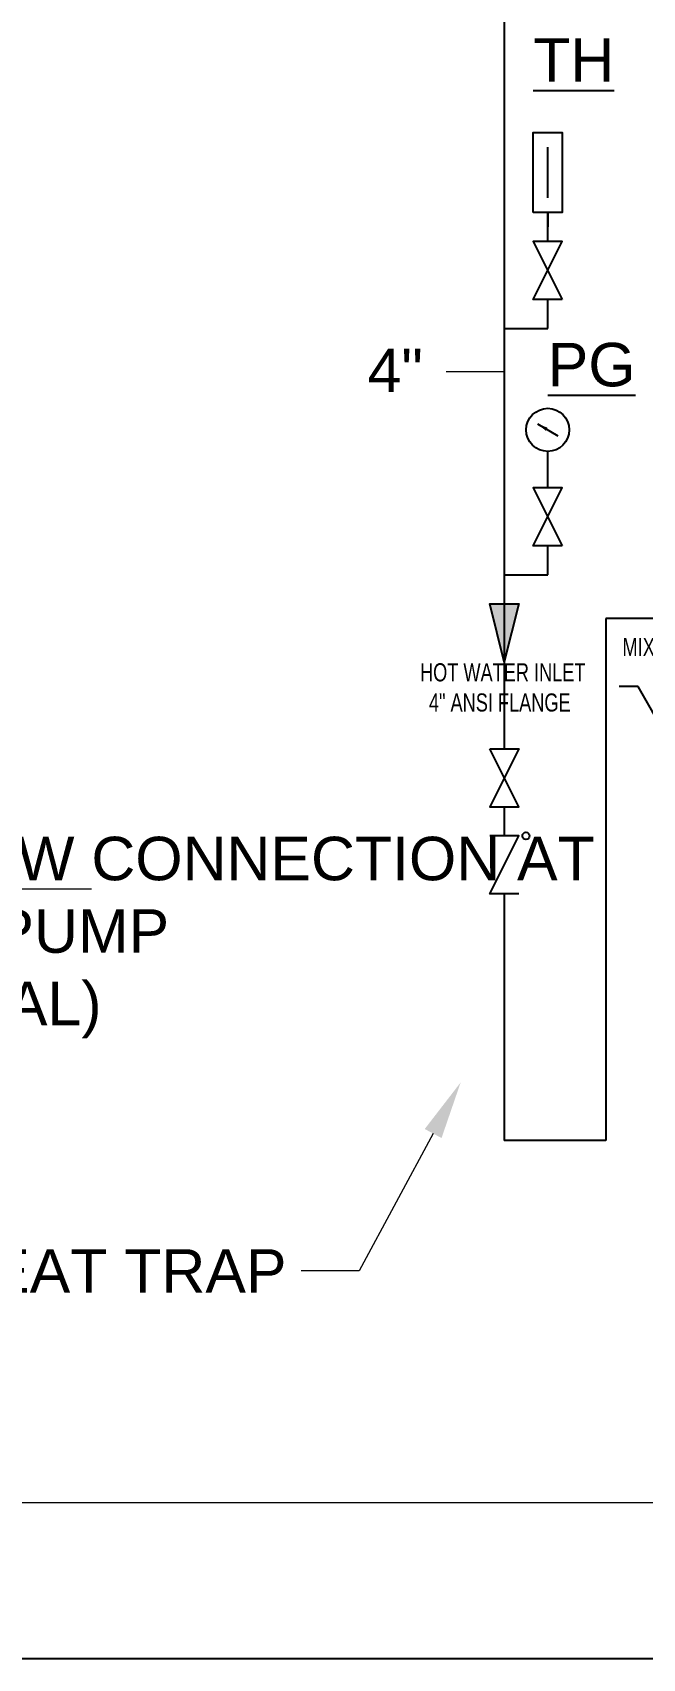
# Model space of a CAD drawing. Extents: x -6836 to 13740, y -142 to 3166.
# Drawn here: x 1397.2 to 1460.3, y 2884.9 to 3053.1 of the extents above; entities that cross this region are included whole.
import ezdxf
from ezdxf import colors
from ezdxf.entities.mleader import LeaderData, LeaderLine
from ezdxf.math import Vec2, Vec3

# ---------------------------------------------------------------- set-up
doc = ezdxf.new("R2010")
doc.units = 0
doc.header["$LTSCALE"] = 18
doc.header["$MEASUREMENT"] = 0
doc.layers.add('G-ANNO-TEXT', color=70, linetype='Continuous', lineweight=0)
for name, color, linetype in [('LAYER_1', 8, 'Continuous'), ('P-14HW-N', 3, 'Continuous'), ('P-14HW-N @ 48', 3, 'Continuous'), ('P-ANNO-TEXT', 70, 'Continuous'), ('P-EQMT-N', 3, 'Continuous'), ('P-EQMT-N @ 48', 3, 'Continuous')]:
    doc.layers.add(name, color=color, linetype=linetype)
doc.styles.add('Arial', font='arial.ttf')
doc.styles.add('SLDTEXTSTYLE0', font='TXT', dxfattribs={"width": 0.75})
doc.styles.get("Standard").update_dxf_attribs({"font": 'txt.shx'})
doc.dimstyles.new('Loop048', dxfattribs={"dimscale": 0, "dimtxt": 0.09375, "dimasz": 0.03125, "dimexe": 0.0625, "dimexo": 0.0625, "dimgap": 0.09375, "dimtad": 1, "dimdec": 4, "dimzin": 3, "dimdsep": 46, "dimlunit": 4, "dimtxsty": 'Arial', "dimblk": 'OBLIQUE', "dimcen": 0.09375, "dimdle": 0.0625, "dimclrd": 256, "dimclre": 256, "dimclrt": 256, "dimadec": 4, "dimazin": 0, "dimtfac": 0.8, "dimtdec": 4, "dimtix": 1, "dimtofl": 0, "dimtmove": 1, "dimatfit": 0, "dimldrblk": 'LeaderNoteBlock', "dimfxl": 1, "dimfrac": 1, "dimtolj": 1, "dimtzin": 0, "dimlwd": -1, "dimlwe": -1, "dimarcsym": 0})
doc.dimstyles.new('SLDDIMSTYLE4', dxfattribs={"dimtxt": 0.18, "dimasz": 0.25, "dimexe": 0, "dimexo": 0.0625, "dimgap": 0, "dimtad": 0, "dimtih": 1, "dimtoh": 1, "dimdec": 0, "dimrnd": 1e-09, "dimzin": 0, "dimdsep": 46, "dimtxsty": 'Standard', "dimsah": 1, "dimcen": 0.09, "dimadec": 0, "dimazin": 0, "dimtfac": 0.25, "dimtdec": 0, "dimtofl": 0, "dimtmove": 0, "dimatfit": 3, "dimfxl": 1, "dimtolj": 1, "dimtzin": 0, "dimarcsym": 0})

# ---------------------------------------------------------------- blocks, each defined once
blk = doc.blocks.new('*U44')
at = {"linetype": 'Continuous'}
blk.add_lwpolyline([(0.0625, 0.0625, 0, 0.0273, 0), (0.0041, 0.0625, 0, 0, 0), (0.0041, 0.0625, 0, 0, 0), (-0.0625, 0.0625, 0, 0, 0)], format="xyseb", dxfattribs=at)
blk.add_lwpolyline([(0.0625, 0.0312), (0.0625, -0.0312), (-0.0625, 0.0312), (-0.0625, -0.0312)], dxfattribs=at)
blk.add_circle((-0.0625, 0.0469), 0.00781, dxfattribs=at)
blk = doc.blocks.new('*U145')
at = {"linetype": 'Continuous'}
blk.add_lwpolyline([(-0.03125, 0.0625), (0.03125, 0.0625), (-0.03125, -0.0625), (0.03125, -0.0625), (-0.03125, 0.0625)], dxfattribs=at)
blk = doc.blocks.new('*U138')
blk.add_hatch(color=256).paths.add_polyline_path([(-0.125, 0), (0, -0.03125), (0, 0.03125)])
blk.add_lwpolyline([(-0.125, 0), (0, 0.03125), (0, -0.03125), (-0.125, 0)])
blk = doc.blocks.new('SW_NOTE_6')
at = {"layer": 'LAYER_1', "color": 0, "char_height": 0.24, "attachment_point": 1, "style": 'SLDTEXTSTYLE0'}
for s, insert in [('HOT WATER INLET', (-2.641, 0.31)), ('4" ANSI FLANGE', (-2.523, -0.09))]:
    blk.add_mtext(s, dxfattribs=dict(at, insert=insert))
blk = doc.blocks.new('SW_NOTE_7')
at = {"layer": 'LAYER_1', "color": 0, "char_height": 0.24, "attachment_point": 1, "style": 'SLDTEXTSTYLE0'}
for s, insert in [('MIXED WATER OUTLET', (-3.294, 0.31)), ('4" ANSI FLANGE', (-2.849, -0.09))]:
    blk.add_mtext(s, dxfattribs=dict(at, insert=insert))
blk = doc.blocks.new('*U148')
at = {"linetype": 'Continuous'}
blk.add_lwpolyline([(0.03125, -0.0625), (-0.03125, -0.0625), (0.03125, 0.0625), (-0.03125, 0.0625), (0.03125, -0.0625)], dxfattribs=at)
blk = doc.blocks.new('*U150')
at = {"color": 7, "linetype": 'Continuous'}
blk.add_line((0, 0.125), (0, 0.3438), dxfattribs=at)
at = {"linetype": 'Continuous'}
blk.add_line((0, 0.0625), (0, 0), dxfattribs=at)
blk.add_lwpolyline([(-0.0625, 0.0625), (-0.0625, 0.4063), (0.0625, 0.4063), (0.0625, 0.0625)], close=True, dxfattribs=at)
blk = doc.blocks.new('*U140')
at = {"color": 7, "linetype": 'Continuous'}
blk.add_line((-0.0442, 0.0255), (0.0442, -0.0255), dxfattribs=at)
at = {"linetype": 'Continuous'}
blk.add_circle((0, 0), 0.0928, dxfattribs=at)
at = {"color": 7, "linetype": 'Continuous'}
blk.add_solid([(-0.0084, -0.0038), (-0.0007, 0.0094), (-0.0443, 0.0258)], dxfattribs=at)
blk = doc.blocks.new('_Oblique')
at = {"color": 0, "linetype": 'ByBlock', "lineweight": -2}
blk.add_line((-0.5, -0.5), (0.5, 0.5), dxfattribs=at)
blk = doc.blocks.new('LeaderNoteBlock')
blk.add_ellipse((0, 0), major_axis=(1, 0), ratio=0.25, start_param=5.387521, end_param=10.320443)
blk = doc.blocks.new('A$C472C50F8')
at = {"layer": 'DEFPOINTS', "xscale": 7.800000000000001, "yscale": 7.800000000000001, "zscale": 7.800000000000001}
for name, p in [('SW_NOTE_7', (22.92, 84.05)), ('SW_NOTE_6', (-3.1, 81.44))]:
    blk.add_blockref(name, p, dxfattribs=at)
at = {"layer": 'DEFPOINTS'}
blk.add_leader([(1.79, 76.33), (-1.15, 81.44), (-3.1, 81.44)], dimstyle='SLDDIMSTYLE4', dxfattribs=at)

msp = doc.modelspace()

# ---------------------------------------------------------------- linework, layer by layer
at = {"layer": 'DEFPOINTS'}
msp.add_lwpolyline([(976.3673, 2884.91604), (2216.72273, 2884.91604), (2216.72273, 3165.84961), (976.3673, 3165.84961)], close=True, dxfattribs=at)
at = {"layer": 'G-ANNO-TEXT'}
msp.add_line((2137.5, 2901), (1053, 2901), dxfattribs=at)
at = {"layer": 'P-14HW-N'}
msp.add_line((1446, 3094.5), (1446, 2979), dxfattribs=at)
at = {"layer": 'P-EQMT-N'}
for p, q in [((1450.5, 3031.5), (1450.5, 3034.5)), ((1450.5, 3022.5), (1450.5, 3025.5)), ((1446, 3022.5), (1450.5, 3022.5)), ((1450.5, 3006), (1450.5, 3009.7725)), ((1450.5, 2997), (1450.5, 3000)), ((1446, 2997), (1450.5, 2997)), ((1465.5, 2992.5), (1456.5, 2992.5)), ((1456.5, 2992.5), (1456.5, 2938.5)), ((1446, 2973), (1446, 2970)), ((1446, 2964), (1446, 2938.5)), ((1456.5, 2938.5), (1446, 2938.5))]:
    msp.add_line(p, q, dxfattribs=at)

# ---------------------------------------------------------------- block references
at = {"layer": 'P-14HW-N @ 48', "xscale": 48, "yscale": 48, "zscale": 48, "rotation": 90}
msp.add_blockref('*U138', (1446, 2994), dxfattribs=at)
at = {"layer": 'P-EQMT-N'}
msp.add_blockref('A$C472C50F8', (1461, 2904), dxfattribs=at)
at = {"layer": 'P-EQMT-N @ 48'}
for name, p, xscale, yscale, zscale in [('*U150', (1450.5, 3033), 24, 24, 24), ('*U148', (1450.5, 3028.5), 48, 48, 48), ('*U140', (1450.5, 3012), 24, 24, 24), ('*U148', (1450.5, 3003), 48, 48, 48), ('*U145', (1446, 2976), 48, 48, 48)]:
    msp.add_blockref(name, p, dxfattribs=dict(at, xscale=xscale, yscale=yscale, zscale=zscale))
at = {"layer": 'P-EQMT-N @ 48', "xscale": 48, "yscale": 48, "zscale": 48, "rotation": 270}
msp.add_blockref('*U44', (1446, 2967), dxfattribs=at)

# ---------------------------------------------------------------- texts
at = {"layer": 'G-ANNO-TEXT', "insert": (1437.6, 3020.4), "char_height": 4.5, "attachment_point": 3, "style": 'Arial'}
msp.add_mtext_dynamic_manual_height_columns('4"', width=17.1, gutter_width=22.5, heights=[0], dxfattribs=at)
at = {"layer": 'P-ANNO-TEXT', "char_height": 4.5, "attachment_point": 1, "style": 'Arial'}
for s, insert in [('{\\LTH}', (1449, 3052.5)), ('{\\LPG}', (1450.5, 3021))]:
    msp.add_mtext_dynamic_manual_height_columns(s, width=60, gutter_width=22.5, heights=[0], dxfattribs=dict(at, insert=insert))

# ---------------------------------------------------------------- leaders
at = {"layer": 'G-ANNO-TEXT'}
msp.add_leader([(1446, 3018), (1441.5, 3018), (1440, 3018)], dimstyle='Loop048', override={"dimscale": 0}, dxfattribs=at)
ml = msp.add_multileader_mtext('Standard', dxfattribs=at)
ml.set_content('T&P RELIEF, DRAIN LINE, CONDENSATE DRAIN TYPICAL OF EACH HEATER  ', color=256, style='Arial')
ml.set_leader_properties(color=256, linetype='ByLayer', lineweight=-1)
ml.build(insert=Vec2(0, 0))
ml.multileader.update_dxf_attribs({"has_dogleg": 0, "dogleg_length": 0.125, "arrow_head_size": 6, "scale": 48})
ctx = ml.context
ctx.base_point, ctx.scale, ctx.char_height, ctx.arrow_head_size, ctx.landing_gap_size, ctx.plane_origin = Vec3(1654.09072, 3021), 48, 4.5, 6, 1.5, Vec3(1755, 3004.5)
ctx.text_align_type = 2
notes = []
notes.append((ctx, [(0, (1, 1, 0), (1746, 3021), (-1, 0), 6, [(0, [(1753.5, 2965.5), (1744.5, 3021)], 0, [])])]))
ctx.mtext.insert, ctx.mtext.width, ctx.mtext.alignment, ctx.mtext.flow_direction = Vec3(1738.5, 3023.28837), 83.5094597, 3, 5
ml = msp.add_multileader_mtext('Standard', dxfattribs=at)
ml.set_content('{\\LPW }& {\\LTW }CONNECTION AT \\PEACH PUMP\\P(TYPICAL) ', color=256, style='Arial')
ml.set_leader_properties(color=256, linetype='ByLayer', lineweight=-1)
ml.build(insert=Vec2(0, 0))
ml.multileader.update_dxf_attribs({"has_dogleg": 0, "dogleg_length": 0.125, "arrow_head_size": 6, "scale": 48})
ctx = ml.context
ctx.base_point, ctx.scale, ctx.char_height, ctx.arrow_head_size, ctx.landing_gap_size, ctx.plane_origin = Vec3(1372.5, 2967), 48, 4.5, 6, 1.5, Vec3(1291.5, 2974.5)
notes.append((ctx, [(0, (1, 1, 0), (1366.5, 2967), (1, 0), 6, [(0, [(1291.5, 2974.5), (1317, 2967)], 0, [])])]))
ctx.mtext.insert, ctx.mtext.width, ctx.mtext.flow_direction = Vec3(1374, 2969.91149), 67.8432391, 5
ml = msp.add_multileader_mtext('Standard', dxfattribs=at)
ml.set_content('27"MIN. HEAT TRAP', color=256, style='Arial')
ml.set_leader_properties(color=256, linetype='ByLayer', lineweight=-1)
ml.build(insert=Vec2(0, 0))
ml.multileader.update_dxf_attribs({"has_dogleg": 0, "dogleg_length": 0.125, "arrow_head_size": 6, "scale": 48})
ctx = ml.context
ctx.base_point, ctx.scale, ctx.char_height, ctx.arrow_head_size, ctx.landing_gap_size, ctx.plane_origin = Vec3(1387.49795, 2925), 48, 4.5, 6, 1.5, Vec3(1441.5, 2896.5)
ctx.text_align_type = 2
notes.append((ctx, [(0, (1, 1, 0), (1431, 2925), (-1, 0), 6, [(0, [(1441.5, 2944.5), (1431, 2925)], 0, [])])]))
ctx.mtext.insert, ctx.mtext.width, ctx.mtext.alignment, ctx.mtext.flow_direction = Vec3(1423.5, 2927.25153), 37.5571691, 3, 5
for ctx, leaders in notes:
    for number, flags, end, landing, length, lines in leaders:
        leader = LeaderData()
        leader.index, (leader.has_last_leader_line, leader.has_dogleg_vector, leader.attachment_direction) = number, flags
        leader.last_leader_point, leader.dogleg_vector, leader.dogleg_length = Vec3(end), Vec3(landing), length
        for number, points, colour, breaks in lines:
            line = LeaderLine()
            line.index, line.vertices, line.color, line.breaks = number, Vec3.list(points), colors.encode_raw_color(colour), breaks
            leader.lines.append(line)
        ctx.leaders.append(leader)

doc.saveas('drawing.dxf')
